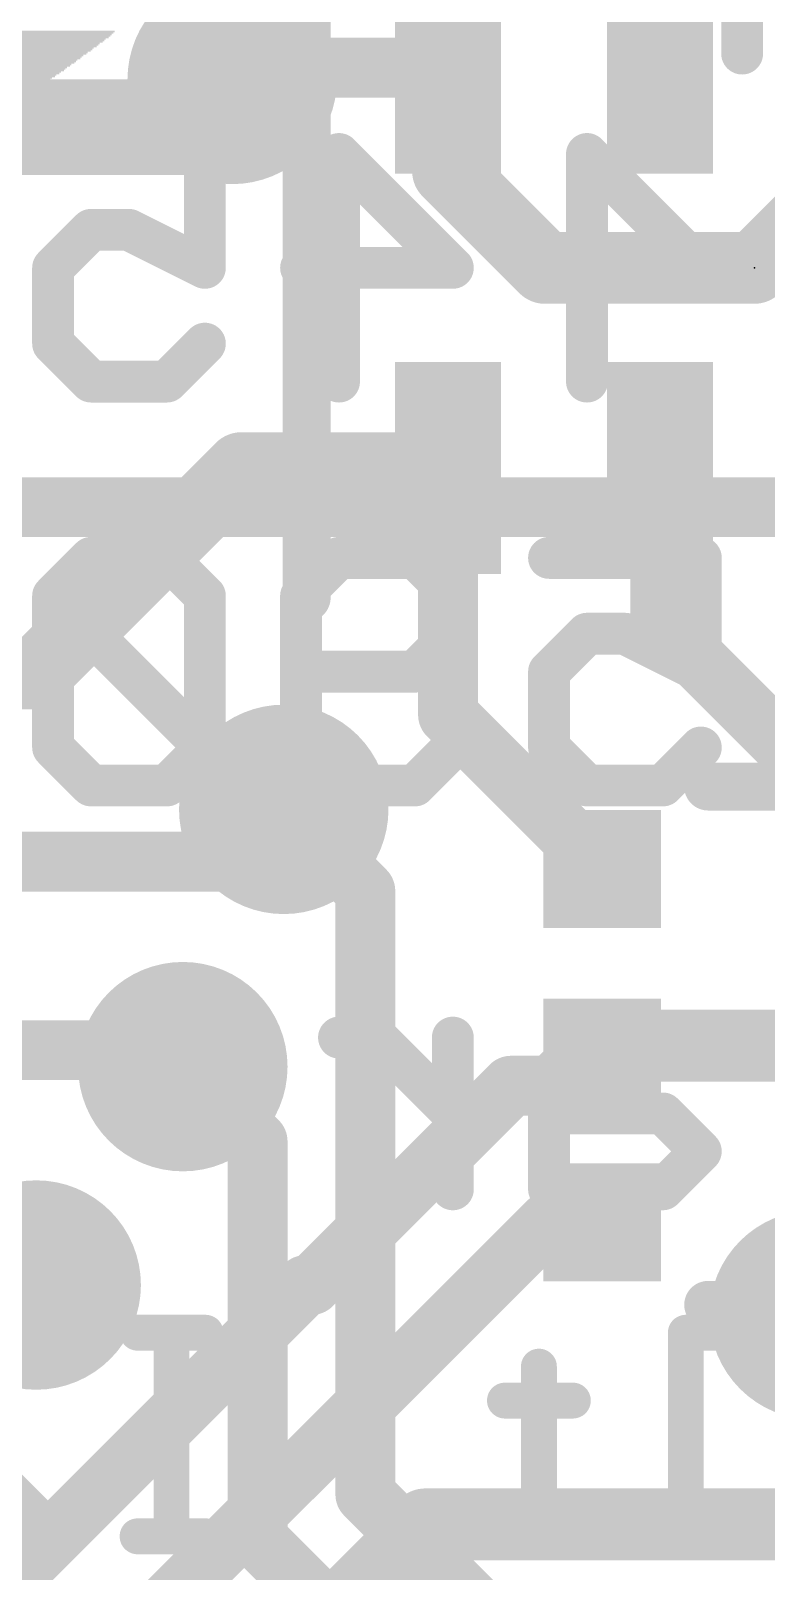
# Model space of a CAD drawing. Extents: x -0.1 to 25.5, y -0.1 to 17.9.
# Drawn here: x 14.33 to 17.45, y 5.9 to 12.44 of the extents above; entities that cross this region are included whole.
import ezdxf

# ---------------------------------------------------------------- set-up
doc = ezdxf.new("R2010")
doc.units = 0
for name, color, linetype in [('1', 12, 'CONTINUOUS'), ('16', 5, 'CONTINUOUS'), ('18', 110, 'CONTINUOUS'), ('21', 40, 'CONTINUOUS'), ('22', 6, 'CONTINUOUS'), ('23', 40, 'CONTINUOUS')]:
    doc.layers.add(name, color=color, linetype=linetype)

# ---------------------------------------------------------------- blocks, each defined once
blk = doc.blocks.new('RECT')
blk.add_solid([(-0.5, -0.5), (0.5, -0.5), (-0.5, 0.5), (0.5, 0.5)])
blk = doc.blocks.new('ROUNDV')
at = {"const_width": 0.5}
blk.add_lwpolyline([(0, -0.25, 1), (0, 0.25, 1), (0, -0.25)], format="xyb", dxfattribs=at)

msp = doc.modelspace()

# ---------------------------------------------------------------- linework, layer by layer
at = {"layer": '1'}
for points, const_width in [([(16.999, 12.28), (16.999, 12.915)], 0.4064), ([(16.099, 11.841), (16.099, 12.28)], 0.3048), ([(15.2328, 12.28), (15.1829, 12.2301)], 0.254), ([(16.099, 12.28), (15.2328, 12.28)], 0.254), ([(16.51, 11.43), (16.099, 11.841)], 0.3048), ([(17.799, 11.83), (17.399, 11.43)], 0.3048), ([(17.399, 11.43), (16.51, 11.43)], 0.3048), ([(15.222, 10.58), (14.351, 9.709)], 0.3048), ([(15.222, 10.58), (16.099, 10.58)], 0.3048), ([(16.099, 9.532), (16.099, 10.58)], 0.254), ([(16.999, 10.58), (16.999, 9.924)], 0.254), ([(18.045, 8.878), (16.999, 9.924)], 0.254), ([(13.335, 9.709), (14.351, 9.709)], 0.3048), ([(16.753, 8.878), (16.099, 9.532)], 0.254), ([(15.1794, 8.909), (15.4017, 9.1313)], 0.254), ([(13.335, 8.909), (15.1794, 8.909)], 0.254), ([(16.753, 8.128), (16.5832, 7.9582)], 0.254), ([(18.553, 8.128), (16.753, 8.128)], 0.3048), ([(13.335, 8.109), (14.9034, 8.109)], 0.254), ([(14.9034, 8.109), (14.9733, 8.0391)], 0.254), ([(16.3662, 7.9582), (15.52, 7.112)], 0.254), ([(16.5832, 7.9582), (16.3662, 7.9582)], 0.254), ([(16.522, 7.378), (11.684, 2.54)], 0.254), ([(16.753, 7.378), (16.522, 7.378)], 0.254), ([(15.494, 7.112), (13.97, 5.588)], 0.254), ([(15.52, 7.112), (15.494, 7.112)], 0.254), ([(16.002, 6.096), (13.97, 4.064)], 0.3048), ([(18.9089, 6.096), (16.002, 6.096)], 0.3048)]:
    msp.add_lwpolyline(points, dxfattribs=dict(at, const_width=const_width))
for points, const_width in [([(16.1752, 12.28, 1), (16.0228, 12.28)], 0.1524), ([(15.2328, 12.3435, 1), (15.2328, 12.2165)], 0.127), ([(15.2777, 12.2351, 1), (15.1879, 12.3249)], 0.127), ([(16.099, 12.2165, 1), (16.099, 12.3435)], 0.127), ([(16.8974, 12.28, 1), (17.1006, 12.28)], 0.2032), ([(15.138, 12.275, 1), (15.2278, 12.1852)], 0.127), ([(16.1529, 11.8949, 1), (16.0451, 11.7871)], 0.1524), ([(16.0228, 11.841, 1), (16.1752, 11.841)], 0.1524), ([(16.51, 11.5062, 1), (16.51, 11.3538)], 0.1524), ([(17.399, 11.3538, 1), (17.399, 11.5062)], 0.1524), ([(16.4561, 11.3761, 1), (16.5639, 11.4839)], 0.1524), ([(17.3451, 11.4839, 1), (17.4529, 11.3761)], 0.1524), ([(15.222, 10.6562, 1), (15.222, 10.5038)], 0.1524), ([(15.2759, 10.5261, 1), (15.1681, 10.6339)], 0.1524), ([(16.099, 10.5038, 1), (16.099, 10.6562)], 0.1524), ([(16.1625, 10.58, 1), (16.0355, 10.58)], 0.127), ([(17.0625, 10.58, 1), (16.9355, 10.58)], 0.127), ([(17.0439, 9.9689, 1), (16.9541, 9.8791)], 0.127), ([(16.9355, 9.924, 1), (17.0625, 9.924)], 0.127), ([(14.2971, 9.7629, 1), (14.4049, 9.6551)], 0.1524), ([(14.351, 9.6328, 1), (14.351, 9.7852)], 0.1524), ([(16.1439, 9.5769, 1), (16.0541, 9.4871)], 0.127), ([(16.0355, 9.532, 1), (16.1625, 9.532)], 0.127), ([(15.4466, 9.0864, 1), (15.3568, 9.1762)], 0.127), ([(15.1794, 8.8455, 1), (15.1794, 8.9725)], 0.127), ([(15.1345, 8.9539, 1), (15.2243, 8.8641)], 0.127), ([(16.7081, 8.8331, 1), (16.7979, 8.9229)], 0.127), ([(16.753, 8.2042, 1), (16.753, 8.0518)], 0.1524), ([(16.7979, 8.0831, 1), (16.7081, 8.1729)], 0.127), ([(14.9483, 8.1539, 1), (14.8585, 8.0641)], 0.127), ([(14.9034, 8.0455, 1), (14.9034, 8.1725)], 0.127), ([(14.9284, 7.9942, 1), (15.0182, 8.084)], 0.127), ([(16.3662, 8.0217, 1), (16.3662, 7.8947)], 0.127), ([(16.4111, 7.9133, 1), (16.3213, 8.0031)], 0.127), ([(16.5383, 8.0031, 1), (16.6281, 7.9133)], 0.127), ([(16.5832, 7.8947, 1), (16.5832, 8.0217)], 0.127), ([(16.522, 7.4415, 1), (16.522, 7.3145)], 0.127), ([(16.5669, 7.3331, 1), (16.4771, 7.4229)], 0.127), ([(16.753, 7.3145, 1), (16.753, 7.4415)], 0.127), ([(15.494, 7.1755, 1), (15.494, 7.0485)], 0.127), ([(15.5389, 7.0671, 1), (15.4491, 7.1569)], 0.127), ([(15.4751, 7.1569, 1), (15.5649, 7.0671)], 0.127), ([(15.52, 7.0485, 1), (15.52, 7.1755)], 0.127), ([(16.002, 6.1722, 1), (16.002, 6.0198)], 0.1524), ([(16.0559, 6.0421, 1), (15.9481, 6.1499)], 0.1524)]:
    msp.add_lwpolyline(points, format="xyb", dxfattribs=dict(at, const_width=const_width))
at = {"layer": '16'}
for points, const_width in [([(15.1829, 12.2301), (14.9797, 12.0269)], 0.4064), ([(14.9797, 12.0269), (11.3616, 12.0269)], 0.4064), ([(13.1891, 10.414), (19.177, 10.414)], 0.254), ([(15.4017, 9.1313), (15.748, 8.785)], 0.254), ([(15.748, 8.785), (15.748, 6.223)], 0.254), ([(14.9733, 8.0391), (15.2908, 7.7216)], 0.254), ([(15.2908, 7.7216), (15.2908, 6.0336)], 0.254), ([(15.748, 6.223), (17.018, 4.953)], 0.254), ([(15.2908, 6.0336), (16.51, 4.8144)], 0.254)]:
    msp.add_lwpolyline(points, dxfattribs=dict(at, const_width=const_width))
for points, const_width in [([(15.2547, 12.1583, 1), (15.1111, 12.3019)], 0.2032), ([(14.9797, 11.9253, 1), (14.9797, 12.1285)], 0.2032), ([(14.9079, 12.0987, 1), (15.0515, 11.9551)], 0.2032), ([(15.4466, 9.1762, 1), (15.3568, 9.0864)], 0.127), ([(15.8115, 8.785, 1), (15.6845, 8.785)], 0.127), ([(15.7031, 8.7401, 1), (15.7929, 8.8299)], 0.127), ([(15.0182, 8.084, 1), (14.9284, 7.9942)], 0.127), ([(15.3543, 7.7216, 1), (15.2273, 7.7216)], 0.127), ([(15.2459, 7.6767, 1), (15.3357, 7.7665)], 0.127), ([(15.7929, 6.2679, 1), (15.7031, 6.1781)], 0.127), ([(15.6845, 6.223, 1), (15.8115, 6.223)], 0.127), ([(15.3357, 6.0785, 1), (15.2459, 5.9887)], 0.127), ([(15.2273, 6.0336, 1), (15.3543, 6.0336)], 0.127)]:
    msp.add_lwpolyline(points, format="xyb", dxfattribs=dict(at, const_width=const_width))
at = {"layer": '21', "const_width": 0.2032}
for points in [[(15.499, 10.03), (15.499, 12.83)], [(17.203, 9.228), (18.103, 9.228)], [(17.203, 7.028), (18.103, 7.028)]]:
    msp.add_lwpolyline(points, dxfattribs=at)
at = {"layer": '21', "const_width": 0.1016}
for points in [[(15.4482, 10.03, 1), (15.5498, 10.03)], [(17.203, 9.2788, 1), (17.203, 9.1772)], [(17.203, 7.0788, 1), (17.203, 6.9772)]]:
    msp.add_lwpolyline(points, format="xyb", dxfattribs=at)
at = {"layer": '22'}
for points, const_width in [([(17.3472, 12.3399), (17.3472, 13.3059)], 0.1778), ([(14.4228, 11.9134), (15.0668, 11.9134)], 0.1778), ([(15.0668, 11.9134), (15.0668, 11.4304)], 0.1778), ([(15.6363, 10.9474), (15.6363, 11.9134)], 0.1778), ([(15.6363, 11.9134), (16.1193, 11.4304)], 0.1778), ([(16.6887, 10.9474), (16.6887, 11.9134)], 0.1778), ([(16.6887, 11.9134), (17.1718, 11.4304)], 0.1778), ([(14.5838, 11.5914), (14.4228, 11.4304)], 0.1778), ([(14.7448, 11.5914), (14.5838, 11.5914)], 0.1778), ([(15.0668, 11.4304), (14.7448, 11.5914)], 0.1778), ([(14.4228, 11.4304), (14.4228, 11.1084)], 0.1778), ([(16.1193, 11.4304), (15.4753, 11.4304)], 0.1778), ([(17.1718, 11.4304), (16.5277, 11.4304)], 0.1778), ([(14.4228, 11.1084), (14.5838, 10.9474)], 0.1778), ([(14.9058, 10.9474), (15.0668, 11.1084)], 0.1778), ([(14.5838, 10.9474), (14.9058, 10.9474)], 0.1778), ([(14.5838, 10.1989), (14.4228, 10.0379)], 0.1778), ([(14.9058, 10.1989), (14.5838, 10.1989)], 0.1778), ([(15.0668, 10.0379), (14.9058, 10.1989)], 0.1778), ([(15.4753, 10.0379), (15.6363, 10.1989)], 0.1778), ([(15.6363, 10.1989), (15.9583, 10.1989)], 0.1778), ([(15.9583, 10.1989), (16.1193, 10.0379)], 0.1778), ([(16.5277, 10.1989), (17.1718, 10.1989)], 0.1778), ([(17.1718, 10.1989), (17.1718, 9.7159)], 0.1778), ([(14.4228, 10.0379), (14.4228, 9.3939)], 0.1778), ([(15.0668, 9.3939), (14.4228, 10.0379)], 0.1778), ([(15.0668, 9.3939), (15.0668, 10.0379)], 0.1778), ([(15.4753, 9.3939), (15.4753, 10.0379)], 0.1778), ([(16.1193, 10.0379), (16.1193, 9.8769)], 0.1778), ([(16.1193, 9.8769), (15.9583, 9.7159)], 0.1778), ([(16.6887, 9.8769), (16.5277, 9.7159)], 0.1778), ([(16.8498, 9.8769), (16.6887, 9.8769)], 0.1778), ([(17.1718, 9.7159), (16.8498, 9.8769)], 0.1778), ([(15.9583, 9.7159), (15.4753, 9.7159)], 0.1778), ([(16.5277, 9.7159), (16.5277, 9.3939)], 0.1778), ([(14.4228, 9.3939), (14.5838, 9.2329)], 0.1778), ([(14.9058, 9.2329), (15.0668, 9.3939)], 0.1778), ([(15.6363, 9.2329), (15.4753, 9.3939)], 0.1778), ([(16.1193, 9.3939), (15.9583, 9.2329)], 0.1778), ([(16.5277, 9.3939), (16.6887, 9.2329)], 0.1778), ([(17.0108, 9.2329), (17.1718, 9.3939)], 0.1778), ([(14.5838, 9.2329), (14.9058, 9.2329)], 0.1778), ([(15.9583, 9.2329), (15.6363, 9.2329)], 0.1778), ([(16.6887, 9.2329), (17.0108, 9.2329)], 0.1778), ([(15.7973, 8.1624), (15.6363, 8.1624)], 0.1778), ([(16.1193, 7.8404), (15.7973, 8.1624)], 0.1778), ([(16.1193, 7.5184), (16.1193, 8.1624)], 0.1778), ([(16.6887, 8.1624), (16.5277, 8.0014)], 0.1778), ([(17.0108, 8.1624), (16.6887, 8.1624)], 0.1778), ([(16.5277, 8.0014), (16.5277, 7.5184)], 0.1778), ([(17.0108, 7.8404), (16.5277, 7.8404)], 0.1778), ([(17.1718, 7.6794), (17.0108, 7.8404)], 0.1778), ([(17.0108, 7.5184), (17.1718, 7.6794)], 0.1778), ([(16.5277, 7.5184), (17.0108, 7.5184)], 0.1778), ([(14.0136, 6.9095), (14.3018, 6.9095)], 0.1524), ([(14.3018, 6.9095), (14.4458, 6.7655)], 0.1524), ([(15.0695, 6.9095), (14.7814, 6.9095)], 0.1524), ([(14.9254, 6.0452), (14.9254, 6.9095)], 0.1524), ([(17.2524, 6.9095), (17.1083, 6.9095)], 0.1524), ([(17.1083, 6.9095), (17.1083, 6.0452)], 0.1524), ([(16.4846, 6.7655), (16.4846, 6.1893)], 0.1524), ([(14.4458, 6.0452), (13.8696, 6.6214)], 0.1524), ([(16.6287, 6.6214), (16.3406, 6.6214)], 0.1524), ([(16.4846, 6.1893), (16.3406, 6.0452)], 0.1524), ([(13.8696, 6.0452), (14.4458, 6.0452)], 0.1524), ([(15.0695, 6.0452), (14.7814, 6.0452)], 0.1524), ([(17.2524, 6.0452), (16.9642, 6.0452)], 0.1524)]:
    msp.add_lwpolyline(points, dxfattribs=dict(at, const_width=const_width))
for points, const_width in [([(17.3027, 12.3399, 1), (17.3916, 12.3399)], 0.0889), ([(14.4228, 11.9579, 1), (14.4228, 11.869)], 0.0889), ([(15.1113, 11.9134, 1), (15.0224, 11.9134)], 0.0889), ([(15.0668, 11.869, 1), (15.0668, 11.9579)], 0.0889), ([(15.6807, 11.9134, 1), (15.5918, 11.9134)], 0.0889), ([(15.6677, 11.9449, 1), (15.6049, 11.882)], 0.0889), ([(16.7202, 11.9449, 1), (16.6573, 11.882)], 0.0889), ([(16.7332, 11.9134, 1), (16.6443, 11.9134)], 0.0889), ([(14.5838, 11.6359, 1), (14.5838, 11.547)], 0.0889), ([(14.6153, 11.56, 1), (14.5524, 11.6228)], 0.0889), ([(14.7647, 11.6312, 1), (14.725, 11.5517)], 0.0889), ([(14.7448, 11.547, 1), (14.7448, 11.6359)], 0.0889), ([(14.4673, 11.4304, 1), (14.3784, 11.4304)], 0.0889), ([(15.047, 11.3907, 1), (15.0867, 11.4702)], 0.0889), ([(15.4753, 11.4749, 1), (15.4753, 11.386)], 0.0889), ([(16.1193, 11.386, 1), (16.1193, 11.4749)], 0.0889), ([(16.5277, 11.4749, 1), (16.5277, 11.386)], 0.0889), ([(17.1718, 11.386, 1), (17.1718, 11.4749)], 0.0889), ([(14.3914, 11.4618, 1), (14.4543, 11.399)], 0.0889), ([(15.0224, 11.4304, 1), (15.1113, 11.4304)], 0.0889), ([(16.0879, 11.399, 1), (16.1507, 11.4618)], 0.0889), ([(17.1403, 11.399, 1), (17.2032, 11.4618)], 0.0889), ([(14.4543, 11.1398, 1), (14.3914, 11.077)], 0.0889), ([(15.0983, 11.077, 1), (15.0354, 11.1398)], 0.0889), ([(14.3784, 11.1084, 1), (14.4673, 11.1084)], 0.0889), ([(14.5838, 10.9918, 1), (14.5838, 10.903)], 0.0889), ([(14.5524, 10.916, 1), (14.6153, 10.9788)], 0.0889), ([(14.8744, 10.9788, 1), (14.9373, 10.916)], 0.0889), ([(14.9058, 10.903, 1), (14.9058, 10.9918)], 0.0889), ([(15.5918, 10.9474, 1), (15.6807, 10.9474)], 0.0889), ([(16.6443, 10.9474, 1), (16.7332, 10.9474)], 0.0889), ([(14.5838, 10.2434, 1), (14.5838, 10.1545)], 0.0889), ([(14.6153, 10.1675, 1), (14.5524, 10.2304)], 0.0889), ([(14.9373, 10.2304, 1), (14.8744, 10.1675)], 0.0889), ([(14.9058, 10.1545, 1), (14.9058, 10.2434)], 0.0889), ([(15.6363, 10.2434, 1), (15.6363, 10.1545)], 0.0889), ([(15.6677, 10.1675, 1), (15.6049, 10.2304)], 0.0889), ([(15.9897, 10.2304, 1), (15.9269, 10.1675)], 0.0889), ([(15.9583, 10.1545, 1), (15.9583, 10.2434)], 0.0889), ([(16.5277, 10.2434, 1), (16.5277, 10.1545)], 0.0889), ([(17.2162, 10.1989, 1), (17.1273, 10.1989)], 0.0889), ([(17.1718, 10.1545, 1), (17.1718, 10.2434)], 0.0889), ([(14.4673, 10.0379, 1), (14.3784, 10.0379)], 0.0889), ([(14.4543, 10.0693, 1), (14.3914, 10.0065)], 0.0889), ([(14.3914, 10.0693, 1), (14.4543, 10.0065)], 0.0889), ([(15.1113, 10.0379, 1), (15.0224, 10.0379)], 0.0889), ([(15.0354, 10.0065, 1), (15.0983, 10.0693)], 0.0889), ([(15.5197, 10.0379, 1), (15.4308, 10.0379)], 0.0889), ([(15.4439, 10.0693, 1), (15.5067, 10.0065)], 0.0889), ([(16.1638, 10.0379, 1), (16.0748, 10.0379)], 0.0889), ([(16.0879, 10.0065, 1), (16.1507, 10.0693)], 0.0889), ([(16.1507, 9.8455, 1), (16.0879, 9.9083)], 0.0889), ([(16.6887, 9.9214, 1), (16.6887, 9.8325)], 0.0889), ([(16.7202, 9.8455, 1), (16.6573, 9.9083)], 0.0889), ([(16.8696, 9.9167, 1), (16.8299, 9.8372)], 0.0889), ([(16.8498, 9.8325, 1), (16.8498, 9.9214)], 0.0889), ([(16.0748, 9.8769, 1), (16.1638, 9.8769)], 0.0889), ([(15.4753, 9.7604, 1), (15.4753, 9.6715)], 0.0889), ([(15.9269, 9.7473, 1), (15.9897, 9.6845)], 0.0889), ([(15.9583, 9.6715, 1), (15.9583, 9.7604)], 0.0889), ([(16.5722, 9.7159, 1), (16.4833, 9.7159)], 0.0889), ([(16.4963, 9.7473, 1), (16.5592, 9.6845)], 0.0889), ([(17.1273, 9.7159, 1), (17.2162, 9.7159)], 0.0889), ([(17.1519, 9.6762, 1), (17.1916, 9.7557)], 0.0889), ([(14.4543, 9.4253, 1), (14.3914, 9.3625)], 0.0889), ([(15.0983, 9.3625, 1), (15.0354, 9.4253)], 0.0889), ([(15.5067, 9.4253, 1), (15.4439, 9.3625)], 0.0889), ([(16.1507, 9.3625, 1), (16.0879, 9.4253)], 0.0889), ([(16.5592, 9.4253, 1), (16.4963, 9.3625)], 0.0889), ([(17.2032, 9.3625, 1), (17.1403, 9.4253)], 0.0889), ([(14.3784, 9.3939, 1), (14.4673, 9.3939)], 0.0889), ([(15.0224, 9.3939, 1), (15.1113, 9.3939)], 0.0889), ([(15.0354, 9.3625, 1), (15.0983, 9.4253)], 0.0889), ([(15.4308, 9.3939, 1), (15.5197, 9.3939)], 0.0889), ([(16.4833, 9.3939, 1), (16.5722, 9.3939)], 0.0889), ([(14.5838, 9.2774, 1), (14.5838, 9.1885)], 0.0889), ([(14.5524, 9.2015, 1), (14.6153, 9.2643)], 0.0889), ([(14.8744, 9.2643, 1), (14.9373, 9.2015)], 0.0889), ([(14.9058, 9.1885, 1), (14.9058, 9.2774)], 0.0889), ([(15.6363, 9.2774, 1), (15.6363, 9.1885)], 0.0889), ([(15.6049, 9.2015, 1), (15.6677, 9.2643)], 0.0889), ([(15.9269, 9.2643, 1), (15.9897, 9.2015)], 0.0889), ([(15.9583, 9.1885, 1), (15.9583, 9.2774)], 0.0889), ([(16.6887, 9.2774, 1), (16.6887, 9.1885)], 0.0889), ([(16.6573, 9.2015, 1), (16.7202, 9.2643)], 0.0889), ([(16.9793, 9.2643, 1), (17.0422, 9.2015)], 0.0889), ([(17.0108, 9.1885, 1), (17.0108, 9.2774)], 0.0889), ([(15.6363, 8.2069, 1), (15.6363, 8.118)], 0.0889), ([(15.8287, 8.1938, 1), (15.7659, 8.131)], 0.0889), ([(15.7973, 8.118, 1), (15.7973, 8.2069)], 0.0889), ([(16.1638, 8.1624, 1), (16.0748, 8.1624)], 0.0889), ([(16.6887, 8.2069, 1), (16.6887, 8.118)], 0.0889), ([(16.7202, 8.131, 1), (16.6573, 8.1938)], 0.0889), ([(17.0108, 8.118, 1), (17.0108, 8.2069)], 0.0889), ([(16.5722, 8.0014, 1), (16.4833, 8.0014)], 0.0889), ([(16.4963, 8.0328, 1), (16.5592, 7.97)], 0.0889), ([(16.0879, 7.809, 1), (16.1507, 7.8718)], 0.0889), ([(16.5277, 7.8849, 1), (16.5277, 7.796)], 0.0889), ([(17.0422, 7.8718, 1), (16.9793, 7.809)], 0.0889), ([(17.0108, 7.796, 1), (17.0108, 7.8849)], 0.0889), ([(17.2032, 7.648, 1), (17.1403, 7.7108)], 0.0889), ([(17.1403, 7.648, 1), (17.2032, 7.7108)], 0.0889), ([(16.5277, 7.5629, 1), (16.5277, 7.474)], 0.0889), ([(16.9793, 7.5498, 1), (17.0422, 7.487)], 0.0889), ([(17.0108, 7.474, 1), (17.0108, 7.5629)], 0.0889), ([(16.0748, 7.5184, 1), (16.1638, 7.5184)], 0.0889), ([(16.4833, 7.5184, 1), (16.5722, 7.5184)], 0.0889), ([(14.3287, 6.9365, 1), (14.2748, 6.8826)], 0.0762), ([(14.3018, 6.8714, 1), (14.3018, 6.9476)], 0.0762), ([(14.7814, 6.9476, 1), (14.7814, 6.8714)], 0.0762), ([(14.9635, 6.9095, 1), (14.8873, 6.9095)], 0.0762), ([(15.0695, 6.8714, 1), (15.0695, 6.9476)], 0.0762), ([(17.1083, 6.9476, 1), (17.1083, 6.8714)], 0.0762), ([(17.1464, 6.9095, 1), (17.0702, 6.9095)], 0.0762), ([(17.2524, 6.8714, 1), (17.2524, 6.9476)], 0.0762), ([(14.4189, 6.7385, 1), (14.4728, 6.7924)], 0.0762), ([(16.5227, 6.7655, 1), (16.4465, 6.7655)], 0.0762), ([(16.3406, 6.6595, 1), (16.3406, 6.5833)], 0.0762), ([(16.6287, 6.5833, 1), (16.6287, 6.6595)], 0.0762), ([(16.4465, 6.1893, 1), (16.5227, 6.1893)], 0.0762), ([(16.5116, 6.1623, 1), (16.4577, 6.2162)], 0.0762), ([(14.4189, 6.0183, 1), (14.4728, 6.0721)], 0.0762), ([(14.4458, 6.0071, 1), (14.4458, 6.0833)], 0.0762), ([(14.7814, 6.0833, 1), (14.7814, 6.0071)], 0.0762), ([(14.8873, 6.0452, 1), (14.9635, 6.0452)], 0.0762), ([(15.0695, 6.0071, 1), (15.0695, 6.0833)], 0.0762), ([(16.3136, 6.0721, 1), (16.3675, 6.0183)], 0.0762), ([(16.9642, 6.0833, 1), (16.9642, 6.0071)], 0.0762), ([(17.0702, 6.0452, 1), (17.1464, 6.0452)], 0.0762), ([(17.2524, 6.0071, 1), (17.2524, 6.0833)], 0.0762)]:
    msp.add_lwpolyline(points, format="xyb", dxfattribs=dict(at, const_width=const_width))
at = {"layer": '23'}
msp.add_point((17.399, 11.43), dxfattribs=at)

# ---------------------------------------------------------------- block references
at = {"layer": '1'}
for p, xscale, yscale, rotation in [((16.099, 12.28), 0.45, 0.9, 180), ((16.999, 12.28), 0.45, 0.9, 180), ((16.099, 10.58), 0.45, 0.9, 180), ((16.999, 10.58), 0.45, 0.9, 180), ((16.753, 8.878), 0.5, 0.5, 90), ((16.753, 8.128), 0.4, 0.5, 90), ((16.753, 7.378), 0.5, 0.5, 90)]:
    msp.add_blockref('RECT', p, dxfattribs=dict(at, xscale=xscale, yscale=yscale, rotation=rotation))
at = {"layer": '18', "xscale": 0.889, "yscale": 0.889}
for p in [(15.1829, 12.2301), (15.1829, 12.2301), (15.4017, 9.1313), (15.4017, 9.1313), (14.9733, 8.0391), (14.9733, 8.0391), (14.351, 7.112), (14.351, 7.112), (17.653, 6.985), (17.653, 6.985)]:
    msp.add_blockref('ROUNDV', p, dxfattribs=at)
at = {"layer": '21'}
for p, xscale, yscale in [((13.7446, 12.4269), 1.8669, 0.0063), ((13.7541, 12.4333), 1.8606, 0.0064), ((13.7383, 12.4206), 1.8669, 0.0064), ((13.9985, 12.4143), 1.3335, 0.0063), ((14.0113, 12.4079), 1.2954, 0.0064), ((14.0177, 12.4016), 1.2573, 0.0063), ((14.0208, 12.3952), 1.2382, 0.0064), ((14.0272, 12.3889), 1.2129, 0.0063), ((14.024, 12.3825), 1.1938, 0.0064), ((14.024, 12.3762), 1.1811, 0.0063), ((14.024, 12.3698), 1.1684, 0.0064), ((14.0208, 12.3635), 1.1494, 0.0063), ((14.0208, 12.3571), 1.1366, 0.0064), ((13.9764, 12.3), 1.0731, 0.0063), ((13.97, 12.2936), 1.0604, 0.0064), ((13.9827, 12.3063), 1.0732, 0.0064), ((14.0177, 12.3508), 1.1303, 0.0063), ((13.9986, 12.3254), 1.0922, 0.0063), ((13.9954, 12.319), 1.0858, 0.0064), ((13.9891, 12.3127), 1.0731, 0.0063), ((14.0145, 12.3444), 1.1113, 0.0064), ((14.0113, 12.3381), 1.1049, 0.0063), ((14.0049, 12.3317), 1.0922, 0.0064), ((13.8779, 12.2301), 1.0668, 0.0064), ((13.8875, 12.2365), 1.0605, 0.0063), ((13.9002, 12.2428), 1.0605, 0.0064), ((13.9097, 12.2492), 1.0541, 0.0063), ((13.9192, 12.2555), 1.0604, 0.0064), ((13.9288, 12.2619), 1.0541, 0.0063), ((13.9383, 12.2682), 1.0605, 0.0064), ((13.9478, 12.2746), 1.0541, 0.0063), ((13.9542, 12.2809), 1.0541, 0.0064), ((13.9637, 12.2873), 1.0605, 0.0063), ((13.0048, 12.1793), 2.6734, 0.0064), ((13.0048, 12.173), 2.6606, 0.0063), ((13.7541, 12.1857), 1.2002, 0.0063), ((13.7827, 12.192), 1.1557, 0.0064), ((13.8049, 12.1984), 1.124, 0.0063), ((13.8208, 12.2047), 1.1176, 0.0064), ((13.8367, 12.2111), 1.0985, 0.0063), ((13.8494, 12.2174), 1.0859, 0.0064), ((13.8653, 12.2238), 1.0795, 0.0063)]:
    msp.add_blockref('RECT', p, dxfattribs=dict(at, xscale=xscale, yscale=yscale))

doc.saveas('drawing.dxf')
